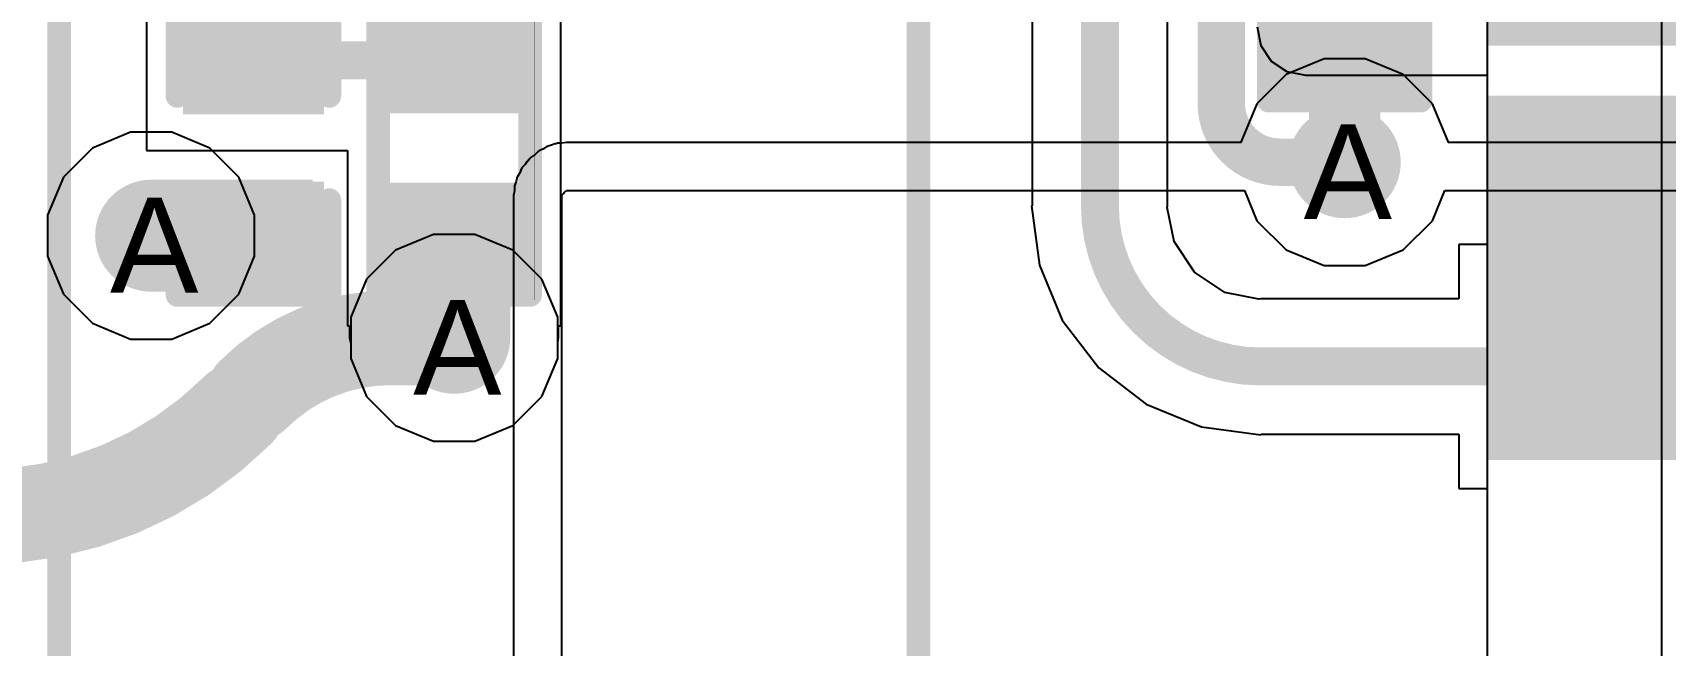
# Model space of a CAD drawing. Header units: inches. Extents: x 0 to 5271, y 0 to 5417.
# Drawn here: x 126.76 to 135.5, y 13.01 to 16.29 of the extents above; entities that cross this region are included whole.
import ezdxf

# ---------------------------------------------------------------- set-up
doc = ezdxf.new("R2010")
doc.units = ezdxf.units.IN
for name, color, linetype in [('Bottom Layer', 5, 'Continuous'), ('Bottom Overlay', 54, 'Continuous'), ('Bottom Paste', 16, 'Continuous'), ('Bottom Solder', 6, 'Continuous'), ('Drill Drawing', 1, 'Continuous'), ('L2_GND1', 16, 'Continuous'), ('L3_SIG1', 76, 'Continuous'), ('L4_PWR', 90, 'Continuous'), ('L5_GND2', 156, 'Continuous'), ('L6_SIG2', 130, 'Continuous'), ('L7_GND3', 216, 'Continuous'), ('Top Layer', 1, 'Continuous'), ('Top Overlay', 2, 'Continuous'), ('Top Paste', 8, 'Continuous'), ('Top Solder', 216, 'Continuous'), ('Via Holes', 16, 'Continuous')]:
    doc.layers.add(name, color=color, linetype=linetype)
doc.styles.add('Arial', font='', dxfattribs={"height": 0.2})
doc.styles.get('Arial').set_extended_font_data('Arial')

# ---------------------------------------------------------------- blocks, each defined once
blk = doc.blocks.new('PC817X2NIPW_190')
at = {"layer": 'Top Overlay'}
for points in [[(-3.17499492, 2.31389936, 0.127, 0.127, 0), (3.324865079999999, 2.31389936, 0.127, 0.127, 0)], [(-3.17499492, -2.28598984, 0.127, 0.127, 0), (3.324865079999999, -2.28598984, 0.127, 0.127, 0)]]:
    blk.add_lwpolyline(points, format="xyseb", dxfattribs=at)
blk = doc.blocks.new('C___0402_B_193')
at = {"layer": 'Bottom Layer'}
for points in [[(-0.24129492, 0.31750508), (-0.24129492, -0.31749492), (-0.69849492, -0.31749492), (-0.69849492, 0.31750508)], [(0.6985050799999999, 0.31750508), (0.6985050799999999, -0.31749492), (0.24130508, -0.31749492), (0.2413050799999999, 0.31750508)]]:
    blk.add_hatch(color=5, dxfattribs=at).paths.add_polyline_path(points)
at = {"layer": 'Bottom Paste'}
for points in [[(-0.24129492, 0.31750508), (-0.24129492, -0.31749492), (-0.69849492, -0.31749492), (-0.69849492, 0.31750508)], [(0.6985050799999999, 0.31750508), (0.6985050799999999, -0.31749492), (0.24130508, -0.31749492), (0.2413050799999999, 0.31750508)]]:
    blk.add_hatch(color=16, dxfattribs=at).paths.add_polyline_path(points)
at = {"layer": 'Bottom Solder'}
for points in [[(-0.18129504, 0.3775049599999999), (-0.1812950399999999, -0.3774948), (-0.7584947999999999, -0.3774948), (-0.7584947999999999, 0.3775049599999999)], [(0.75850496, 0.3775049599999999), (0.75850496, -0.3774948), (0.1813052, -0.3774948), (0.1813051999999999, 0.3775049599999999)]]:
    blk.add_hatch(color=6, dxfattribs=at).paths.add_polyline_path(points)
at = {"layer": 'Bottom Overlay'}
for points in [[(-0.78739492, 0.40640508, 0.127, 0.127, 0), (-0.27939492, 0.40640508, 0.127, 0.127, 0)], [(-0.78739492, 0.40640508, 0.127, 0.127, 0), (-0.78739492, -0.40639492, 0.127, 0.127, 0)], [(0.27940508, 0.40640508, 0.127, 0.127, 0), (0.7874050799999999, 0.40640508, 0.127, 0.127, 0)], [(0.7874050799999999, 0.40640508, 0.127, 0.127, 0), (0.7874050799999999, -0.40639492, 0.127, 0.127, 0)], [(-0.78739492, -0.40639492, 0.127, 0.127, 0), (-0.27939492, -0.40639492, 0.127, 0.127, 0)], [(0.27940508, -0.40639492, 0.127, 0.127, 0), (0.7874050799999999, -0.40639492, 0.127, 0.127, 0)]]:
    blk.add_lwpolyline(points, format="xyseb", dxfattribs=at)
for points in [[(-0.81914492, 0.40640508, 0.0635, 0.0635, 1), (-0.7556449199999999, 0.40640508, 0.0635, 0.0635, 1)], [(-0.81914492, 0.40640508, 0.0635, 0.0635, 1), (-0.7556449199999999, 0.40640508, 0.0635, 0.0635, 1)], [(-0.31114492, 0.40640508, 0.0635, 0.0635, 1), (-0.24764492, 0.40640508, 0.0635, 0.0635, 1)], [(0.24765508, 0.40640508, 0.0635, 0.0635, 1), (0.31115508, 0.40640508, 0.0635, 0.0635, 1)], [(0.75565508, 0.40640508, 0.0635, 0.0635, 1), (0.8191550799999999, 0.40640508, 0.0635, 0.0635, 1)], [(0.75565508, 0.40640508, 0.0635, 0.0635, 1), (0.8191550799999999, 0.40640508, 0.0635, 0.0635, 1)], [(-0.81914492, -0.40639492, 0.0635, 0.0635, 1), (-0.7556449199999999, -0.40639492, 0.0635, 0.0635, 1)], [(-0.81914492, -0.40639492, 0.0635, 0.0635, 1), (-0.7556449199999999, -0.40639492, 0.0635, 0.0635, 1)], [(-0.31114492, -0.40639492, 0.0635, 0.0635, 1), (-0.24764492, -0.40639492, 0.0635, 0.0635, 1)], [(0.24765508, -0.40639492, 0.0635, 0.0635, 1), (0.31115508, -0.40639492, 0.0635, 0.0635, 1)], [(0.75565508, -0.40639492, 0.0635, 0.0635, 1), (0.8191550799999999, -0.40639492, 0.0635, 0.0635, 1)], [(0.75565508, -0.40639492, 0.0635, 0.0635, 1), (0.8191550799999999, -0.40639492, 0.0635, 0.0635, 1)]]:
    blk.add_lwpolyline(points, format="xyseb", close=True, dxfattribs=at)
blk = doc.blocks.new('R___0402_B_215')
at = {"layer": 'Bottom Layer'}
for points in [[(-0.24128476, 0.3175), (-0.2412847599999999, -0.3175), (-0.6984847599999999, -0.3175), (-0.6984847599999999, 0.3175)], [(0.69851524, 0.3175), (0.69851524, -0.3175), (0.24131524, -0.3175), (0.2413152399999999, 0.3175)]]:
    blk.add_hatch(color=5, dxfattribs=at).paths.add_polyline_path(points)
at = {"layer": 'Bottom Paste'}
for points in [[(-0.24128476, 0.3175), (-0.2412847599999999, -0.3175), (-0.6984847599999999, -0.3175), (-0.6984847599999999, 0.3175)], [(0.69851524, 0.3175), (0.69851524, -0.3175), (0.24131524, -0.3175), (0.2413152399999999, 0.3175)]]:
    blk.add_hatch(color=16, dxfattribs=at).paths.add_polyline_path(points)
at = {"layer": 'Bottom Solder'}
for points in [[(-0.1862836, 0.37250116), (-0.1862835999999999, -0.37250116), (-0.75348592, -0.37250116), (-0.75348592, 0.37250116)], [(0.7535164, 0.37250116), (0.7535164, -0.37250116), (0.18631408, -0.37250116), (0.1863140799999999, 0.37250116)]]:
    blk.add_hatch(color=6, dxfattribs=at).paths.add_polyline_path(points)
at = {"layer": 'Bottom Overlay'}
for points in [[(0.78741524, 0.4064, 0.127, 0.127, 0), (-0.7873847599999999, 0.4064, 0.127, 0.127, 0)], [(-0.7873847599999999, -0.4064, 0.127, 0.127, 0), (-0.7873847599999999, 0.4064, 0.127, 0.127, 0)], [(0.78741524, -0.4064, 0.127, 0.127, 0), (0.78741524, 0.4064, 0.127, 0.127, 0)], [(0.8128152399999998, 0.4318, 0.0032258, 0.0032258, 0), (-0.8127847599999999, 0.4318, 0.0032258, 0.0032258, 0)], [(0.78741524, -0.4064, 0.127, 0.127, 0), (-0.7873847599999999, -0.4064, 0.127, 0.127, 0)]]:
    blk.add_lwpolyline(points, format="xyseb", dxfattribs=at)
for points in [[(-0.8191347599999999, 0.4064, 0.0635, 0.0635, 1), (-0.75563476, 0.4064, 0.0635, 0.0635, 1)], [(-0.8191347599999999, 0.4064, 0.0635, 0.0635, 1), (-0.75563476, 0.4064, 0.0635, 0.0635, 1)], [(0.7556652399999999, 0.4064, 0.0635, 0.0635, 1), (0.8191652399999999, 0.4064, 0.0635, 0.0635, 1)], [(0.7556652399999999, 0.4064, 0.0635, 0.0635, 1), (0.8191652399999999, 0.4064, 0.0635, 0.0635, 1)], [(-0.81358994, 0.4318, 0.0016129, 0.0016129, 1), (-0.81197958, 0.4318, 0.0016129, 0.0016129, 1)], [(0.81201006, 0.4318, 0.0016129, 0.0016129, 1), (0.8136204199999999, 0.4318, 0.0016129, 0.0016129, 1)], [(-0.8191347599999999, -0.4064, 0.0635, 0.0635, 1), (-0.75563476, -0.4064, 0.0635, 0.0635, 1)], [(-0.8191347599999999, -0.4064, 0.0635, 0.0635, 1), (-0.75563476, -0.4064, 0.0635, 0.0635, 1)], [(0.7556652399999999, -0.4064, 0.0635, 0.0635, 1), (0.8191652399999999, -0.4064, 0.0635, 0.0635, 1)], [(0.7556652399999999, -0.4064, 0.0635, 0.0635, 1), (0.8191652399999999, -0.4064, 0.0635, 0.0635, 1)]]:
    blk.add_lwpolyline(points, format="xyseb", close=True, dxfattribs=at)
blk = doc.blocks.new('XKNANO_113_B_294')
at = {"layer": 'Bottom Layer'}
for points in [[(1.12000157, -6.170011789999999), (1.92000251, -6.170011789999999), (1.92000251, -7.31001205), (1.12000157, -7.31001205)], [(2.07001237, -6.170011789999999), (2.87001331, -6.170011789999999), (2.87001331, -7.31001205), (2.07001237, -7.31001205)]]:
    blk.add_hatch(color=5, dxfattribs=at).paths.add_polyline_path(points)
at = {"layer": 'Bottom Paste'}
for points in [[(1.12000157, -6.170011789999999), (1.92000251, -6.170011789999999), (1.92000251, -7.31001205), (1.12000157, -7.31001205)], [(2.07001237, -6.170011789999999), (2.87001331, -6.170011789999999), (2.87001331, -7.31001205), (2.07001237, -7.31001205)]]:
    blk.add_hatch(color=16, dxfattribs=at).paths.add_polyline_path(points)
at = {"layer": 'Bottom Solder'}
for points in [[(-0.25159843, -6.06841179), (0.75160251, -6.06841179), (0.75160251, -7.41161205), (-0.25159843, -7.41161205)], [(1.01840157, -6.06841179), (2.02160251, -6.06841179), (2.02160251, -7.41161205), (1.01840157, -7.41161205)], [(1.96841237, -6.06841179), (2.97161331, -6.06841179), (2.97161331, -7.41161205), (1.96841237, -7.41161205)]]:
    blk.add_hatch(color=6, dxfattribs=at).paths.add_polyline_path(points)
blk = doc.blocks.new('CAP_0402_303')
at = {"layer": 'Top Layer'}
for points in [[(-0.6985050799999999, -0.31750508), (-0.6985050799999999, 0.31749492), (-0.24130508, 0.31749492), (-0.2413050799999999, -0.3175050799999999)], [(0.2412949200000001, -0.31750508), (0.2412949199999999, 0.31749492), (0.69849492, 0.31749492), (0.69849492, -0.3175050799999999)]]:
    blk.add_hatch(color=1, dxfattribs=at).paths.add_polyline_path(points)
at = {"layer": 'Top Paste'}
for points in [[(-0.6985050799999999, -0.31750508), (-0.6985050799999999, 0.31749492), (-0.24130508, 0.31749492), (-0.2413050799999999, -0.3175050799999999)], [(0.2412949200000001, -0.31750508), (0.2412949199999999, 0.31749492), (0.69849492, 0.31749492), (0.69849492, -0.3175050799999999)]]:
    blk.add_hatch(color=8, dxfattribs=at).paths.add_polyline_path(points)
at = {"layer": 'Top Solder'}
for points in [[(-0.75850496, -0.3775049600000001), (-0.75850496, 0.3774947999999999), (-0.1813052000000001, 0.3774948000000001), (-0.1813051999999999, -0.3775049599999999)], [(0.18129504, -0.3775049600000001), (0.1812950399999999, 0.3774947999999999), (0.7584947999999999, 0.3774948000000001), (0.7584947999999999, -0.3775049599999999)]]:
    blk.add_hatch(color=216, dxfattribs=at).paths.add_polyline_path(points)
at = {"layer": 'Top Overlay'}
for points in [[(-0.7874050799999999, -0.40640508, 0.127, 0.127, 0), (-0.7874050799999999, 0.40639492, 0.127, 0.127, 0)], [(-0.27940508, 0.40639492, 0.127, 0.127, 0), (-0.7874050799999999, 0.40639492, 0.127, 0.127, 0)], [(0.78739492, 0.40639492, 0.127, 0.127, 0), (0.27939492, 0.40639492, 0.127, 0.127, 0)], [(0.78739492, -0.40640508, 0.127, 0.127, 0), (0.78739492, 0.40639492, 0.127, 0.127, 0)], [(-0.27940508, -0.40640508, 0.127, 0.127, 0), (-0.7874050799999999, -0.40640508, 0.127, 0.127, 0)], [(0.78739492, -0.40640508, 0.127, 0.127, 0), (0.27939492, -0.40640508, 0.127, 0.127, 0)]]:
    blk.add_lwpolyline(points, format="xyseb", dxfattribs=at)
for points in [[(-0.8191550799999999, 0.40639492, 0.0635, 0.0635, 1), (-0.75565508, 0.40639492, 0.0635, 0.0635, 1)], [(-0.8191550799999999, 0.40639492, 0.0635, 0.0635, 1), (-0.75565508, 0.40639492, 0.0635, 0.0635, 1)], [(-0.31115508, 0.40639492, 0.0635, 0.0635, 1), (-0.24765508, 0.40639492, 0.0635, 0.0635, 1)], [(0.24764492, 0.40639492, 0.0635, 0.0635, 1), (0.31114492, 0.40639492, 0.0635, 0.0635, 1)], [(0.7556449199999999, 0.40639492, 0.0635, 0.0635, 1), (0.81914492, 0.40639492, 0.0635, 0.0635, 1)], [(0.7556449199999999, 0.40639492, 0.0635, 0.0635, 1), (0.81914492, 0.40639492, 0.0635, 0.0635, 1)], [(-0.8191550799999999, -0.40640508, 0.0635, 0.0635, 1), (-0.75565508, -0.40640508, 0.0635, 0.0635, 1)], [(-0.8191550799999999, -0.40640508, 0.0635, 0.0635, 1), (-0.75565508, -0.40640508, 0.0635, 0.0635, 1)], [(-0.31115508, -0.40640508, 0.0635, 0.0635, 1), (-0.24765508, -0.40640508, 0.0635, 0.0635, 1)], [(0.24764492, -0.40640508, 0.0635, 0.0635, 1), (0.31114492, -0.40640508, 0.0635, 0.0635, 1)], [(0.7556449199999999, -0.40640508, 0.0635, 0.0635, 1), (0.81914492, -0.40640508, 0.0635, 0.0635, 1)], [(0.7556449199999999, -0.40640508, 0.0635, 0.0635, 1), (0.81914492, -0.40640508, 0.0635, 0.0635, 1)]]:
    blk.add_lwpolyline(points, format="xyseb", close=True, dxfattribs=at)

msp = doc.modelspace()

# ---------------------------------------------------------------- hatches: boundary and pattern name
at = {"layer": 'Bottom Layer'}
h = msp.add_hatch(color=5, dxfattribs=at)
edge = h.paths.add_edge_path()
edge.add_arc((133.78179492, 15.59560508), 0.2999994, 0, 360)
h = msp.add_hatch(color=5, dxfattribs=at)
edge = h.paths.add_edge_path()
edge.add_arc((127.39242492, 15.20180348), 0.2999994, 0, 360)
for points in [[(128.25729492, 14.90177868), (128.25729492, 15.50289508), (127.39242492, 15.50289508), (127.39242492, 14.90177868)], [(129.31484932, 15.43228308), (128.71373292, 15.43228308), (128.71373292, 14.65468748), (129.31484932, 14.65468748)]]:
    msp.add_hatch(color=5, dxfattribs=at).paths.add_polyline_path(points)
h = msp.add_hatch(color=5, dxfattribs=at)
edge = h.paths.add_edge_path()
edge.add_arc((129.01477372, 14.65468748), 0.2999994, 0, 360)
at = {"layer": 'L2_GND1'}
h = msp.add_hatch(color=16, dxfattribs=at)
edge = h.paths.add_edge_path()
edge.add_arc((133.78179492, 15.59560508), 0.2999994, 0, 360)
h = msp.add_hatch(color=16, dxfattribs=at)
edge = h.paths.add_edge_path()
edge.add_arc((127.39242492, 15.20180348), 0.2999994, 0, 360)
h = msp.add_hatch(color=16, dxfattribs=at)
edge = h.paths.add_edge_path()
edge.add_arc((129.01477372, 14.65468748), 0.2999994, 0, 360)
at = {"layer": 'L3_SIG1'}
h = msp.add_hatch(color=76, dxfattribs=at)
edge = h.paths.add_edge_path()
edge.add_arc((133.78179492, 15.59560508), 0.2999994, 0, 360)
h = msp.add_hatch(color=76, dxfattribs=at)
edge = h.paths.add_edge_path()
edge.add_arc((127.39242492, 15.20180348), 0.2999994, 0, 360)
h = msp.add_hatch(color=76, dxfattribs=at)
edge = h.paths.add_edge_path()
edge.add_arc((129.01477372, 14.65468748), 0.2999994, 0, 360)
at = {"layer": 'L4_PWR'}
h = msp.add_hatch(color=90, dxfattribs=at)
edge = h.paths.add_edge_path()
edge.add_arc((133.78179492, 15.59560508), 0.2999994, 0, 360)
h = msp.add_hatch(color=90, dxfattribs=at)
edge = h.paths.add_edge_path()
edge.add_arc((127.39242492, 15.20180348), 0.2999994, 0, 360)
h = msp.add_hatch(color=90, dxfattribs=at)
edge = h.paths.add_edge_path()
edge.add_arc((129.01477372, 14.65468748), 0.2999994, 0, 360)
at = {"layer": 'L5_GND2'}
h = msp.add_hatch(color=156, dxfattribs=at)
edge = h.paths.add_edge_path()
edge.add_arc((133.78179492, 15.59560508), 0.2999994, 0, 360)
h = msp.add_hatch(color=156, dxfattribs=at)
edge = h.paths.add_edge_path()
edge.add_arc((127.39242492, 15.20180348), 0.2999994, 0, 360)
h = msp.add_hatch(color=156, dxfattribs=at)
edge = h.paths.add_edge_path()
edge.add_arc((129.01477372, 14.65468748), 0.2999994, 0, 360)
at = {"layer": 'L6_SIG2'}
h = msp.add_hatch(color=130, dxfattribs=at)
edge = h.paths.add_edge_path()
edge.add_arc((133.78179492, 15.59560508), 0.2999994, 0, 360)
h = msp.add_hatch(color=130, dxfattribs=at)
edge = h.paths.add_edge_path()
edge.add_arc((127.39242492, 15.20180348), 0.2999994, 0, 360)
h = msp.add_hatch(color=130, dxfattribs=at)
edge = h.paths.add_edge_path()
edge.add_arc((129.01477372, 14.65468748), 0.2999994, 0, 360)
at = {"layer": 'L7_GND3'}
h = msp.add_hatch(color=216, dxfattribs=at)
edge = h.paths.add_edge_path()
edge.add_arc((133.78179492, 15.59560508), 0.2999994, 0, 360)
h = msp.add_hatch(color=216, dxfattribs=at)
edge = h.paths.add_edge_path()
edge.add_arc((127.39242492, 15.20180348), 0.2999994, 0, 360)
h = msp.add_hatch(color=216, dxfattribs=at)
edge = h.paths.add_edge_path()
edge.add_arc((129.01477372, 14.65468748), 0.2999994, 0, 360)
at = {"layer": 'Top Layer'}
h = msp.add_hatch(color=1, dxfattribs=at)
edge = h.paths.add_edge_path()
edge.add_arc((133.78179492, 15.59560508), 0.2999994, 0, 360)
h = msp.add_hatch(color=1, dxfattribs=at)
edge = h.paths.add_edge_path()
edge.add_arc((127.39242492, 15.20180348), 0.2999994, 0, 360)
h = msp.add_hatch(color=1, dxfattribs=at)
edge = h.paths.add_edge_path()
edge.add_arc((129.01477372, 14.65468748), 0.2999994, 0, 360)
at = {"layer": 'Via Holes'}
h = msp.add_hatch(color=7, dxfattribs=at)
edge = h.paths.add_edge_path()
edge.add_arc((133.78179492, 15.59560508), 0.1499997, 0, 360)
h = msp.add_hatch(color=7, dxfattribs=at)
edge = h.paths.add_edge_path()
edge.add_arc((127.39242492, 15.20180348), 0.1499997, 0, 360)
h = msp.add_hatch(color=7, dxfattribs=at)
edge = h.paths.add_edge_path()
edge.add_arc((129.01477372, 14.65468748), 0.1499997, 0, 360)

# ---------------------------------------------------------------- linework, layer by layer
at = {"layer": 'Bottom Layer'}
for p, q in [((134.54439944, 38.354), (134.54439944, 11.46643376)), ((127.36829492, 16.62430508), (127.36829492, 15.65910508)), ((129.58622292, 15.65920668), (129.58622292, 16.62440668)), ((132.1088417, 16.66397988), (132.1088417, 15.3621232)), ((132.83397614, 15.3621232), (132.83397614, 16.66397988)), ((133.31245626, 16.32102908), (133.3321692, 16.22192336)), ((133.3321692, 16.22192336), (133.38830828, 16.13790524)), ((133.38830828, 16.13790524), (133.4723264, 16.08176616)), ((133.4723264, 16.08176616), (133.57143212, 16.06205322)), ((133.57143212, 16.06205322), (134.54439944, 16.06205322)), ((134.54439944, 16.06205322), (134.54439944, 15.15501668)), ((127.36829492, 15.65910508), (128.44322292, 15.65910508)), ((128.44322292, 15.65910508), (128.44322292, 14.71940668)), ((129.58622292, 14.71940668), (129.58622292, 15.65920668)), ((132.1088417, 15.3621232), (132.1053111, 15.3621232)), ((132.1053111, 15.3621232), (132.14712712, 15.04449874)), ((132.83201526, 15.35226546), (132.83397614, 15.3621232)), ((132.8683017, 15.16983758), (132.83201526, 15.35226546)), ((132.97722198, 15.00682546), (132.8683017, 15.16983758)), ((134.54439944, 15.15501668), (134.39294686, 15.15501668)), ((134.39294686, 15.15501668), (134.39294686, 14.8635847)), ((132.14712712, 15.04449874), (132.2697253, 14.74852016)), ((133.1402341, 14.89790518), (132.97722198, 15.00682546)), ((133.32264928, 14.86162128), (133.1402341, 14.89790518)), ((133.33251972, 14.8635847), (133.32264928, 14.86162128)), ((134.39294686, 14.8635847), (133.33251972, 14.8635847)), ((128.44322292, 14.71940668), (128.45475706, 14.71940668)), ((128.45475706, 14.71940668), (128.45475706, 14.65468748)), ((129.57382518, 14.65468748), (129.57382518, 14.71940668)), ((129.57382518, 14.71940668), (129.58622292, 14.71940668)), ((132.2697253, 14.74852016), (132.46475158, 14.49435506)), ((128.45475706, 14.65468748), (128.46077432, 14.62443608)), ((128.46077432, 14.62443608), (128.46077432, 14.54448958)), ((129.56877312, 14.62928748), (129.57382518, 14.65468748)), ((129.56877312, 14.54448958), (129.56877312, 14.62928748)), ((128.46077432, 14.54448958), (128.54511502, 14.34087302)), ((129.48443242, 14.34087302), (129.56877312, 14.54448958)), ((132.46475158, 14.49435506), (132.71891668, 14.29932878)), ((128.54511502, 14.34087302), (128.70095926, 14.18502878)), ((129.32858818, 14.18502878), (129.48443242, 14.34087302)), ((132.71891668, 14.29932878), (133.01489526, 14.1767306)), ((128.70095926, 14.18502878), (128.90457582, 14.10068808)), ((129.12497162, 14.10068808), (129.32858818, 14.18502878)), ((133.01489526, 14.1767306), (133.33251972, 14.13491458)), ((128.90457582, 14.10068808), (129.12497162, 14.10068808)), ((133.33251972, 14.13844518), (133.33254512, 14.13845026)), ((133.33251972, 14.13491458), (133.33251972, 14.13844518)), ((133.33254512, 14.13845026), (134.39294686, 14.13845026)), ((134.39294686, 14.13845026), (134.39294686, 13.84701828)), ((134.39294686, 13.84701828), (134.54439944, 13.84701828)), ((134.54439944, 13.84701828), (134.54439944, 11.46643376))]:
    msp.add_line(p, q, dxfattribs=at)
for points in [[(132.47140892, 15.3621232, 0.2032, 0.2032, 0), (132.47140892, 17.31797908, 0.2032, 0.2032, 0)], [(133.12139492, 15.90924682, 0.254, 0.254, 0), (133.12139492, 17.31797908, 0.254, 0.254, 0)], [(127.93974412, 16.14175588, 0.2032, 0.2032, 0), (127.93974412, 16.92783508, 0.2032, 0.2032, 0)], [(127.93974412, 16.14175588, 0.2032, 0.2032, 0), (127.93979492, 16.14170508, 0.2032, 0.2032, 0)], [(127.93979492, 16.14170508, 0.2032, 0.2032, 0), (127.93984572, 16.14175588, 0.2032, 0.2032, 0)], [(127.93984572, 16.14175588, 0.2032, 0.2032, 0), (129.01467212, 16.14175588, 0.2032, 0.2032, 0)], [(129.01467212, 16.14175588, 0.2032, 0.2032, 0), (129.01472292, 16.14180668, 0.2032, 0.2032, 0)], [(133.12139492, 15.90924428, 0.254, 0.254, 0), (133.12139492, 15.90924682, 0.254, 0.254, 0)], [(133.43504174, 15.5956, 0.254, 0.254, -0.4142111904390132), (133.12139492, 15.90924428, 0.254, 0.254, 0)], [(133.43504174, 15.5956, 0.254, 0.254, -0.4142111904390132), (133.12139492, 15.90924428, 0.254, 0.254, 0)], [(133.43504174, 15.5956, 0.254, 0.254, -0.4142111904435729), (133.12139492, 15.90924428, 0.254, 0.254, 0)], [(133.43504174, 15.5956, 0.254, 0.254, -0.4142111904390132), (133.12139492, 15.90924428, 0.254, 0.254, 0)], [(133.43504174, 15.5956, 0.254, 0.254, -0.4142111904435729), (133.12139492, 15.90924428, 0.254, 0.254, 0)], [(133.43504174, 15.5956, 0.254, 0.254, -0.4142111904390132), (133.12139492, 15.90924428, 0.254, 0.254, 0)], [(133.43504174, 15.5956, 0.254, 0.254, -0.4142111904390132), (133.12139492, 15.90924428, 0.254, 0.254, 0)], [(133.43504174, 15.5956, 0.254, 0.254, -0.4142111904390132), (133.12139492, 15.90924428, 0.254, 0.254, 0)], [(133.43503412, 15.59560508, 0.254, 0.254, 0), (133.78179492, 15.59560508, 0.254, 0.254, 0)], [(135.22476892, 15.44320508, 0.508, 0.508, 0), (135.22868052, 15.44711668, 0.508, 0.508, 0)], [(135.22868052, 15.44711668, 0.508, 0.508, 0), (136.41470812, 15.44711668, 0.508, 0.508, 0)], [(135.21694572, 15.45102828, 0.254, 0.254, 0), (135.22476892, 15.44320508, 0.254, 0.254, 0)], [(133.33251972, 14.5010124, 0.2032, 0.2032, -0.4142135623730951), (132.47140892, 15.3621232, 0.2032, 0.2032, 0)], [(133.33251972, 14.5010124, 0.2032, 0.2032, -0.4142135623730951), (132.47140892, 15.3621232, 0.2032, 0.2032, 0)], [(133.33251972, 14.5010124, 0.2032, 0.2032, -0.4142135623730951), (132.47140892, 15.3621232, 0.2032, 0.2032, 0)], [(133.33251972, 14.5010124, 0.2032, 0.2032, -0.4142135623730951), (132.47140892, 15.3621232, 0.2032, 0.2032, 0)], [(133.33251972, 14.5010124, 0.2032, 0.2032, -0.4142135623730951), (132.47140892, 15.3621232, 0.2032, 0.2032, 0)], [(133.33251972, 14.5010124, 0.2032, 0.2032, -0.4142135623730951), (132.47140892, 15.3621232, 0.2032, 0.2032, 0)], [(133.33251972, 14.5010124, 0.2032, 0.2032, -0.4142135623730951), (132.47140892, 15.3621232, 0.2032, 0.2032, 0)], [(133.33251972, 14.5010124, 0.2032, 0.2032, -0.4142135623730951), (132.47140892, 15.3621232, 0.2032, 0.2032, 0)], [(133.33251972, 14.50101748, 0.2032, 0.2032, 0), (135.21694572, 14.50101748, 0.2032, 0.2032, 0)]]:
    msp.add_lwpolyline(points, format="xyseb", dxfattribs=at)
for points in [[(127.88894412, 16.14175588, 0.1016, 0.1016, 1), (127.99054412, 16.14175588, 0.1016, 0.1016, 1)], [(127.88894412, 16.14175588, 0.1016, 0.1016, 1), (127.99054412, 16.14175588, 0.1016, 0.1016, 1)], [(127.88899492, 16.14170508, 0.1016, 0.1016, 1), (127.99059492, 16.14170508, 0.1016, 0.1016, 1)], [(127.88899492, 16.14170508, 0.1016, 0.1016, 1), (127.99059492, 16.14170508, 0.1016, 0.1016, 1)], [(127.88904572, 16.14175588, 0.1016, 0.1016, 1), (127.99064572, 16.14175588, 0.1016, 0.1016, 1)], [(127.88904572, 16.14175588, 0.1016, 0.1016, 1), (127.99064572, 16.14175588, 0.1016, 0.1016, 1)], [(128.96387212, 16.14175588, 0.1016, 0.1016, 1), (129.06547212, 16.14175588, 0.1016, 0.1016, 1)], [(128.96387212, 16.14175588, 0.1016, 0.1016, 1), (129.06547212, 16.14175588, 0.1016, 0.1016, 1)], [(128.96392292, 16.14180668, 0.1016, 0.1016, 1), (129.06552292, 16.14180668, 0.1016, 0.1016, 1)], [(133.05789492, 15.90924682, 0.127, 0.127, 1), (133.18489492, 15.90924682, 0.127, 0.127, 1)], [(133.05789492, 15.90924682, 0.127, 0.127, 1), (133.18489492, 15.90924682, 0.127, 0.127, 1)], [(133.05789492, 15.90924428, 0.127, 0.127, 1), (133.18489492, 15.90924428, 0.127, 0.127, 1)], [(133.05789492, 15.90924428, 0.127, 0.127, 1), (133.18489492, 15.90924428, 0.127, 0.127, 1)], [(133.05789492, 15.90924428, 0.127, 0.127, 1), (133.18489492, 15.90924428, 0.127, 0.127, 1)], [(133.05789492, 15.90924428, 0.127, 0.127, 1), (133.18489492, 15.90924428, 0.127, 0.127, 1)], [(133.05789492, 15.90924428, 0.127, 0.127, 1), (133.18489492, 15.90924428, 0.127, 0.127, 1)], [(133.05789492, 15.90924428, 0.127, 0.127, 1), (133.18489492, 15.90924428, 0.127, 0.127, 1)], [(133.05789492, 15.90924428, 0.127, 0.127, 1), (133.18489492, 15.90924428, 0.127, 0.127, 1)], [(133.05789492, 15.90924428, 0.127, 0.127, 1), (133.18489492, 15.90924428, 0.127, 0.127, 1)], [(133.05789492, 15.90924428, 0.127, 0.127, 1), (133.18489492, 15.90924428, 0.127, 0.127, 1)], [(133.37153412, 15.59560508, 0.127, 0.127, 1), (133.49853412, 15.59560508, 0.127, 0.127, 1)], [(133.37154174, 15.5956, 0.127, 0.127, 1), (133.49854174, 15.5956, 0.127, 0.127, 1)], [(133.37154174, 15.5956, 0.127, 0.127, 1), (133.49854174, 15.5956, 0.127, 0.127, 1)], [(133.37154174, 15.5956, 0.127, 0.127, 1), (133.49854174, 15.5956, 0.127, 0.127, 1)], [(133.37154174, 15.5956, 0.127, 0.127, 1), (133.49854174, 15.5956, 0.127, 0.127, 1)], [(133.37154174, 15.5956, 0.127, 0.127, 1), (133.49854174, 15.5956, 0.127, 0.127, 1)], [(133.37154174, 15.5956, 0.127, 0.127, 1), (133.49854174, 15.5956, 0.127, 0.127, 1)], [(133.37154174, 15.5956, 0.127, 0.127, 1), (133.49854174, 15.5956, 0.127, 0.127, 1)], [(133.37154174, 15.5956, 0.127, 0.127, 1), (133.49854174, 15.5956, 0.127, 0.127, 1)], [(133.71829492, 15.59560508, 0.127, 0.127, 1), (133.84529492, 15.59560508, 0.127, 0.127, 1)], [(135.09776892, 15.44320508, 0.254, 0.254, 1), (135.35176892, 15.44320508, 0.254, 0.254, 1)], [(135.10168052, 15.44711668, 0.254, 0.254, 1), (135.35568052, 15.44711668, 0.254, 0.254, 1)], [(135.10168052, 15.44711668, 0.254, 0.254, 1), (135.35568052, 15.44711668, 0.254, 0.254, 1)], [(135.15344572, 15.45102828, 0.127, 0.127, 1), (135.28044572, 15.45102828, 0.127, 0.127, 1)], [(135.16126892, 15.44320508, 0.127, 0.127, 1), (135.28826892, 15.44320508, 0.127, 0.127, 1)], [(132.42060892, 15.3621232, 0.1016, 0.1016, 1), (132.52220892, 15.3621232, 0.1016, 0.1016, 1)], [(132.42060892, 15.3621232, 0.1016, 0.1016, 1), (132.52220892, 15.3621232, 0.1016, 0.1016, 1)], [(132.42060892, 15.3621232, 0.1016, 0.1016, 1), (132.52220892, 15.3621232, 0.1016, 0.1016, 1)], [(132.42060892, 15.3621232, 0.1016, 0.1016, 1), (132.52220892, 15.3621232, 0.1016, 0.1016, 1)], [(132.42060892, 15.3621232, 0.1016, 0.1016, 1), (132.52220892, 15.3621232, 0.1016, 0.1016, 1)], [(132.42060892, 15.3621232, 0.1016, 0.1016, 1), (132.52220892, 15.3621232, 0.1016, 0.1016, 1)], [(132.42060892, 15.3621232, 0.1016, 0.1016, 1), (132.52220892, 15.3621232, 0.1016, 0.1016, 1)], [(132.42060892, 15.3621232, 0.1016, 0.1016, 1), (132.52220892, 15.3621232, 0.1016, 0.1016, 1)], [(132.42060892, 15.3621232, 0.1016, 0.1016, 1), (132.52220892, 15.3621232, 0.1016, 0.1016, 1)], [(133.28171972, 14.50101748, 0.1016, 0.1016, 1), (133.38331972, 14.50101748, 0.1016, 0.1016, 1)], [(133.28171972, 14.5010124, 0.1016, 0.1016, 1), (133.38331972, 14.5010124, 0.1016, 0.1016, 1)], [(133.28171972, 14.5010124, 0.1016, 0.1016, 1), (133.38331972, 14.5010124, 0.1016, 0.1016, 1)], [(133.28171972, 14.5010124, 0.1016, 0.1016, 1), (133.38331972, 14.5010124, 0.1016, 0.1016, 1)], [(133.28171972, 14.5010124, 0.1016, 0.1016, 1), (133.38331972, 14.5010124, 0.1016, 0.1016, 1)], [(133.28171972, 14.5010124, 0.1016, 0.1016, 1), (133.38331972, 14.5010124, 0.1016, 0.1016, 1)], [(133.28171972, 14.5010124, 0.1016, 0.1016, 1), (133.38331972, 14.5010124, 0.1016, 0.1016, 1)], [(133.28171972, 14.5010124, 0.1016, 0.1016, 1), (133.38331972, 14.5010124, 0.1016, 0.1016, 1)], [(133.28171972, 14.5010124, 0.1016, 0.1016, 1), (133.38331972, 14.5010124, 0.1016, 0.1016, 1)], [(135.16614572, 14.50101748, 0.1016, 0.1016, 1), (135.26774572, 14.50101748, 0.1016, 0.1016, 1)]]:
    msp.add_lwpolyline(points, format="xyseb", close=True, dxfattribs=at)
at = {"layer": 'L2_GND1'}
for p, q in [((135.47862414, 38.4050413), (135.47862414, 3.93845542)), ((128.90457582, 15.20868688), (128.70095926, 15.12434618)), ((129.12497162, 15.20868688), (128.90457582, 15.20868688)), ((129.32858818, 15.12434618), (129.12497162, 15.20868688)), ((128.70095926, 15.12434618), (128.54511502, 14.96850194)), ((129.48443242, 14.96850194), (129.32858818, 15.12434618)), ((128.54511502, 14.96850194), (128.46077432, 14.76488538)), ((129.56877312, 14.76488538), (129.48443242, 14.96850194)), ((128.46077432, 14.76488538), (128.46077432, 14.54448958)), ((129.56877312, 14.54448958), (129.56877312, 14.76488538)), ((128.46077432, 14.54448958), (128.54511502, 14.34087302)), ((129.48443242, 14.34087302), (129.56877312, 14.54448958)), ((128.54511502, 14.34087302), (128.70095926, 14.18502878)), ((129.32858818, 14.18502878), (129.48443242, 14.34087302)), ((128.70095926, 14.18502878), (128.90457582, 14.10068808)), ((129.12497162, 14.10068808), (129.32858818, 14.18502878)), ((128.90457582, 14.10068808), (129.12497162, 14.10068808))]:
    msp.add_line(p, q, dxfattribs=at)
at = {"layer": 'L3_SIG1'}
for p, q in [((128.90457582, 15.20868688), (128.70095926, 15.12434618)), ((129.12497162, 15.20868688), (128.90457582, 15.20868688)), ((129.32858818, 15.12434618), (129.12497162, 15.20868688)), ((128.70095926, 15.12434618), (128.54511502, 14.96850194)), ((129.48443242, 14.96850194), (129.32858818, 15.12434618)), ((128.54511502, 14.96850194), (128.46077432, 14.76488538)), ((129.56877312, 14.76488538), (129.48443242, 14.96850194)), ((128.46077432, 14.76488538), (128.46077432, 14.54448958)), ((129.56877312, 14.54448958), (129.56877312, 14.76488538)), ((128.46077432, 14.54448958), (128.54511502, 14.34087302)), ((129.48443242, 14.34087302), (129.56877312, 14.54448958)), ((128.54511502, 14.34087302), (128.70095926, 14.18502878)), ((129.32858818, 14.18502878), (129.48443242, 14.34087302)), ((128.70095926, 14.18502878), (128.90457582, 14.10068808)), ((129.12497162, 14.10068808), (129.32858818, 14.18502878)), ((128.90457582, 14.10068808), (129.12497162, 14.10068808))]:
    msp.add_line(p, q, dxfattribs=at)
at = {"layer": 'L4_PWR'}
for p, q in [((133.67159702, 16.14960448), (133.46798046, 16.06526378)), ((133.89199282, 16.14960448), (133.67159702, 16.14960448)), ((134.09560938, 16.06526378), (133.89199282, 16.14960448)), ((133.46798046, 16.06526378), (133.31213622, 15.90941954)), ((134.25145362, 15.90941954), (134.09560938, 16.06526378)), ((133.31213622, 15.90941954), (133.22779552, 15.70580298)), ((134.33579432, 15.70580298), (134.25145362, 15.90941954)), ((127.28222702, 15.75580288), (127.07861046, 15.67146218)), ((127.50262282, 15.75580288), (127.28222702, 15.75580288)), ((127.70623938, 15.67146218), (127.50262282, 15.75580288)), ((127.07861046, 15.67146218), (126.92276622, 15.51561794)), ((127.86208362, 15.51561794), (127.70623938, 15.67146218)), ((129.4576278, 15.6463238), (129.44860826, 15.63730426)), ((129.4621236, 15.65127934), (129.4576278, 15.6463238)), ((129.4659209, 15.65307258), (129.4621236, 15.65127934)), ((129.46927878, 15.65643046), (129.4659209, 15.65307258)), ((129.47244616, 15.65854628), (129.46927878, 15.65643046)), ((129.49338338, 15.6672153), (129.47244616, 15.65854628)), ((129.5114123, 15.67926252), (129.49338338, 15.6672153)), ((129.51144024, 15.6792676), (129.5114123, 15.67926252)), ((129.51145802, 15.6792803), (129.51144024, 15.6792676)), ((129.5140412, 15.68034964), (129.51145802, 15.6792803)), ((129.5172035, 15.68246292), (129.5140412, 15.68034964)), ((129.53607824, 15.68621704), (129.5172035, 15.68246292)), ((129.5534874, 15.69444156), (129.53607824, 15.68621704)), ((129.55349756, 15.6944441), (129.5534874, 15.69444156)), ((129.55989074, 15.69475398), (129.55349756, 15.6944441)), ((129.5658064, 15.69720508), (129.55989074, 15.69475398)), ((129.59130292, 15.69720254), (129.5658064, 15.69720508)), ((129.61630922, 15.70217586), (129.59130292, 15.69720254)), ((133.22779552, 15.70217586), (129.61630922, 15.70217586)), ((133.22779552, 15.70580298), (133.22779552, 15.70217586)), ((134.33579432, 15.70217586), (134.33579432, 15.70580298)), ((135.83911872, 15.70217586), (134.33579432, 15.70217586)), ((129.37550706, 15.56161988), (129.36573568, 15.53804868)), ((129.37760764, 15.56476186), (129.37550706, 15.56161988)), ((129.38466884, 15.57182052), (129.37760764, 15.56476186)), ((129.3877651, 15.57645602), (129.38466884, 15.57182052)), ((129.39504728, 15.58374074), (129.3877651, 15.57645602)), ((129.4036782, 15.59765486), (129.39504728, 15.58374074)), ((129.40730532, 15.6002609), (129.4036782, 15.59765486)), ((129.40978436, 15.60397184), (129.40730532, 15.6002609)), ((129.4168735, 15.61106098), (129.40978436, 15.60397184)), ((129.41997738, 15.61570664), (129.4168735, 15.61106098)), ((129.42739418, 15.62312344), (129.41997738, 15.61570664)), ((129.4274145, 15.62313868), (129.42739418, 15.62312344)), ((129.42742974, 15.623159), (129.4274145, 15.62313868)), ((129.44860826, 15.63730426), (129.42742974, 15.623159)), ((126.92276622, 15.51561794), (126.83842552, 15.31200138)), ((127.94642432, 15.31200138), (127.86208362, 15.51561794)), ((129.3465663, 15.49180798), (129.3368127, 15.46827488)), ((129.34984544, 15.50828242), (129.3465663, 15.49180798)), ((129.3504144, 15.51175968), (129.34984544, 15.50828242)), ((129.35042202, 15.51178254), (129.3504144, 15.51175968)), ((129.35059728, 15.51206448), (129.35042202, 15.51178254)), ((129.35153708, 15.51679142), (129.35059728, 15.51206448)), ((129.35364274, 15.51994356), (129.35153708, 15.51679142)), ((129.35364528, 15.51995372), (129.35364274, 15.51994356)), ((129.36573568, 15.53804868), (129.35364528, 15.51995372)), ((129.33680508, 15.44273264), (129.33182414, 15.4176857)), ((129.33182414, 15.4176857), (129.33182414, 11.72433774)), ((129.3368127, 15.46827488), (129.33680508, 15.44273264)), ((129.5908, 15.4176857), (129.59290058, 15.42082768)), ((129.5908, 11.72433774), (129.5908, 15.4176857)), ((129.59290058, 15.42082768), (129.5929082, 15.420848)), ((129.5929082, 15.420848), (129.59999734, 15.42793714)), ((129.59999734, 15.42793714), (129.60310122, 15.4325828)), ((129.60310122, 15.4325828), (129.61051802, 15.4399996)), ((129.61051802, 15.4399996), (129.61313168, 15.44108164)), ((129.61313168, 15.44108164), (129.61629906, 15.44319746)), ((129.61629906, 15.44319746), (129.61630922, 15.4432)), ((129.61630922, 15.4432), (133.24527834, 15.4432)), ((133.24527834, 15.4432), (133.31213622, 15.28179062)), ((134.25145362, 15.28179062), (134.3183115, 15.4432)), ((134.3183115, 15.4432), (135.83911872, 15.4432)), ((126.83842552, 15.31200138), (126.83842552, 15.09160558)), ((127.94642432, 15.09160558), (127.94642432, 15.31200138)), ((133.31213622, 15.28179062), (133.46798046, 15.12594638)), ((134.09560938, 15.12594638), (134.25145362, 15.28179062)), ((133.46798046, 15.12594638), (133.67159702, 15.04160568)), ((133.89199282, 15.04160568), (134.09560938, 15.12594638)), ((126.83842552, 15.09160558), (126.92276622, 14.88798902)), ((127.86208362, 14.88798902), (127.94642432, 15.09160558)), ((133.67159702, 15.04160568), (133.89199282, 15.04160568)), ((126.92276622, 14.88798902), (127.07861046, 14.73214478)), ((127.70623938, 14.73214478), (127.86208362, 14.88798902)), ((127.07861046, 14.73214478), (127.28222702, 14.64780408)), ((127.50262282, 14.64780408), (127.70623938, 14.73214478)), ((127.28222702, 14.64780408), (127.50262282, 14.64780408))]:
    msp.add_line(p, q, dxfattribs=at)
for points in [[(127.9398127, 14.3510127, 0.508, 0.508, -0.1989077812300289), (128.67296592, 14.65468748, 0.508, 0.508, 0)], [(128.67296592, 14.65468748, 0.508, 0.508, 0), (129.01477372, 14.65468748, 0.508, 0.508, 0)], [(127.85471, 14.26591, 0.508, 0.508, -0.198912367379658), (126.47203052, 13.69318572, 0.508, 0.508, 0)]]:
    msp.add_lwpolyline(points, format="xyseb", dxfattribs=at)
for points in [[(128.54596592, 14.65468748, 0.254, 0.254, 1), (128.79996592, 14.65468748, 0.254, 0.254, 1)], [(128.54596592, 14.65468748, 0.254, 0.254, 1), (128.79996592, 14.65468748, 0.254, 0.254, 1)], [(128.88777372, 14.65468748, 0.254, 0.254, 1), (129.14177372, 14.65468748, 0.254, 0.254, 1)], [(127.8128127, 14.3510127, 0.254, 0.254, 1), (128.0668127, 14.3510127, 0.254, 0.254, 1)], [(127.72771, 14.26591, 0.254, 0.254, 1), (127.98171, 14.26591, 0.254, 0.254, 1)]]:
    msp.add_lwpolyline(points, format="xyseb", close=True, dxfattribs=at)
at = {"layer": 'L5_GND2'}
for p, q in [((128.90457582, 15.20868688), (128.70095926, 15.12434618)), ((129.12497162, 15.20868688), (128.90457582, 15.20868688)), ((129.32858818, 15.12434618), (129.12497162, 15.20868688)), ((128.70095926, 15.12434618), (128.54511502, 14.96850194)), ((129.48443242, 14.96850194), (129.32858818, 15.12434618)), ((128.54511502, 14.96850194), (128.46077432, 14.76488538)), ((129.56877312, 14.76488538), (129.48443242, 14.96850194)), ((128.46077432, 14.76488538), (128.46077432, 14.54448958)), ((129.56877312, 14.54448958), (129.56877312, 14.76488538)), ((128.46077432, 14.54448958), (128.54511502, 14.34087302)), ((129.48443242, 14.34087302), (129.56877312, 14.54448958)), ((128.54511502, 14.34087302), (128.70095926, 14.18502878)), ((129.32858818, 14.18502878), (129.48443242, 14.34087302)), ((128.70095926, 14.18502878), (128.90457582, 14.10068808)), ((129.12497162, 14.10068808), (129.32858818, 14.18502878)), ((128.90457582, 14.10068808), (129.12497162, 14.10068808))]:
    msp.add_line(p, q, dxfattribs=at)
at = {"layer": 'L6_SIG2'}
for p, q in [((128.90457582, 15.20868688), (128.70095926, 15.12434618)), ((129.12497162, 15.20868688), (128.90457582, 15.20868688)), ((129.32858818, 15.12434618), (129.12497162, 15.20868688)), ((128.70095926, 15.12434618), (128.54511502, 14.96850194)), ((129.48443242, 14.96850194), (129.32858818, 15.12434618)), ((128.54511502, 14.96850194), (128.46077432, 14.76488538)), ((129.56877312, 14.76488538), (129.48443242, 14.96850194)), ((128.46077432, 14.76488538), (128.46077432, 14.54448958)), ((129.56877312, 14.54448958), (129.56877312, 14.76488538)), ((128.46077432, 14.54448958), (128.54511502, 14.34087302)), ((129.48443242, 14.34087302), (129.56877312, 14.54448958)), ((128.54511502, 14.34087302), (128.70095926, 14.18502878)), ((129.32858818, 14.18502878), (129.48443242, 14.34087302)), ((128.70095926, 14.18502878), (128.90457582, 14.10068808)), ((129.12497162, 14.10068808), (129.32858818, 14.18502878)), ((128.90457582, 14.10068808), (129.12497162, 14.10068808))]:
    msp.add_line(p, q, dxfattribs=at)
at = {"layer": 'L7_GND3'}
for p, q in [((128.90457582, 15.20868688), (128.70095926, 15.12434618)), ((129.12497162, 15.20868688), (128.90457582, 15.20868688)), ((129.32858818, 15.12434618), (129.12497162, 15.20868688)), ((128.70095926, 15.12434618), (128.54511502, 14.96850194)), ((129.48443242, 14.96850194), (129.32858818, 15.12434618)), ((128.54511502, 14.96850194), (128.46077432, 14.76488538)), ((129.56877312, 14.76488538), (129.48443242, 14.96850194)), ((128.46077432, 14.76488538), (128.46077432, 14.54448958)), ((129.56877312, 14.54448958), (129.56877312, 14.76488538)), ((128.46077432, 14.54448958), (128.54511502, 14.34087302)), ((129.48443242, 14.34087302), (129.56877312, 14.54448958)), ((128.54511502, 14.34087302), (128.70095926, 14.18502878)), ((129.32858818, 14.18502878), (129.48443242, 14.34087302)), ((128.70095926, 14.18502878), (128.90457582, 14.10068808)), ((129.12497162, 14.10068808), (129.32858818, 14.18502878)), ((128.90457582, 14.10068808), (129.12497162, 14.10068808))]:
    msp.add_line(p, q, dxfattribs=at)
at = {"layer": 'Top Layer'}
for p, q in [((128.90457582, 15.20868688), (128.70095926, 15.12434618)), ((129.12497162, 15.20868688), (128.90457582, 15.20868688)), ((129.32858818, 15.12434618), (129.12497162, 15.20868688)), ((128.70095926, 15.12434618), (128.54511502, 14.96850194)), ((129.48443242, 14.96850194), (129.32858818, 15.12434618)), ((128.54511502, 14.96850194), (128.46077432, 14.76488538)), ((129.56877312, 14.76488538), (129.48443242, 14.96850194)), ((128.46077432, 14.76488538), (128.46077432, 14.54448958)), ((129.56877312, 14.54448958), (129.56877312, 14.76488538)), ((128.46077432, 14.54448958), (128.54511502, 14.34087302)), ((129.48443242, 14.34087302), (129.56877312, 14.54448958)), ((128.54511502, 14.34087302), (128.70095926, 14.18502878)), ((129.32858818, 14.18502878), (129.48443242, 14.34087302)), ((128.70095926, 14.18502878), (128.90457582, 14.10068808)), ((129.12497162, 14.10068808), (129.32858818, 14.18502878)), ((128.90457582, 14.10068808), (129.12497162, 14.10068808))]:
    msp.add_line(p, q, dxfattribs=at)
msp.add_lwpolyline([(133.78179492, 15.59560508, 0.3809999999999999, 0.3809999999999999, 0), (133.78179492, 16.24330508, 0.3809999999999999, 0.3809999999999999, 0)], format="xyseb", dxfattribs=at)
for points in [[(133.68654492, 16.24330508, 0.1905, 0.1905, 1), (133.87704492, 16.24330508, 0.1905, 0.1905, 1)], [(133.68654492, 15.59560508, 0.1905, 0.1905, 1), (133.87704492, 15.59560508, 0.1905, 0.1905, 1)]]:
    msp.add_lwpolyline(points, format="xyseb", close=True, dxfattribs=at)

# ---------------------------------------------------------------- block references
for name, p, rotation in [('XKNANO_113_B_294', (141.95695764, 16.97103032), 270), ('PC817X2NIPW_190', (129.21412308, 13.462), 90), ('CAP_0402_303', (133.7818, 16.7132), 270), ('C___0402_B_193', (127.9398, 15.6718), 90), ('R___0402_B_215', (129.01472292, 15.67192192), 270)]:
    msp.add_blockref(name, p, dxfattribs=dict(rotation=rotation))

# ---------------------------------------------------------------- texts
at = {"layer": 'Drill Drawing', "style": 'Arial'}
for p in [(133.56171662, 15.2908889), (127.17234662, 14.8970873), (128.79469542, 14.3499713)]:
    msp.add_text('A', height=0.508, dxfattribs=at).set_placement(p)

doc.saveas('drawing.dxf')
